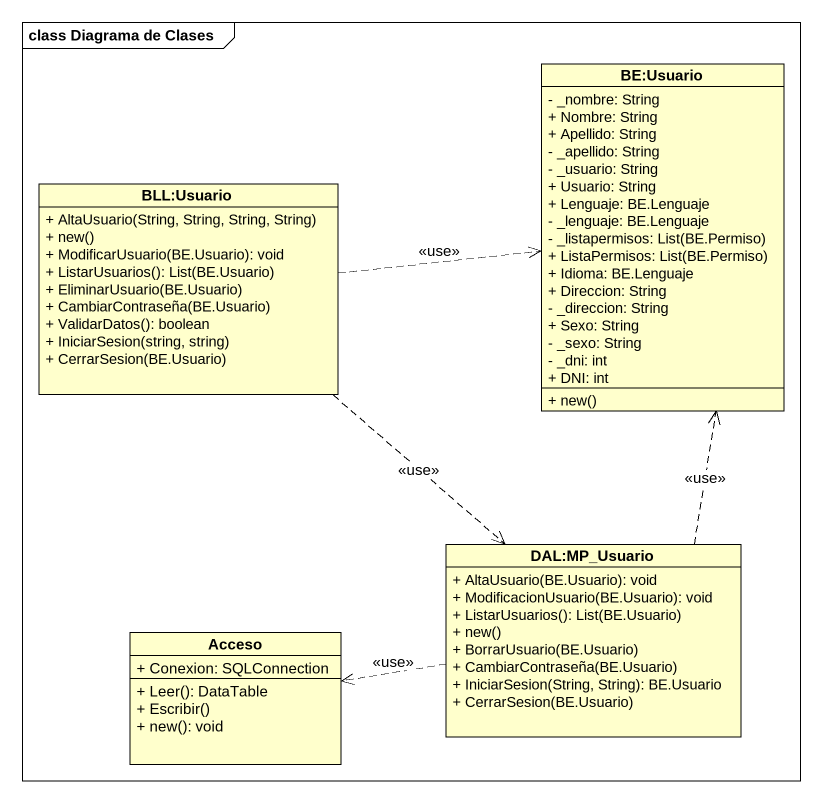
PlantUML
@startuml
mainframe class Diagrama de Clases
hide circle
hide empty members
skinparam classAttributeIconSize 0
class "BE:Usuario" as BE_Usuario {
  - _nombre: String
  + Nombre: String
  + Apellido: String
  - _apellido: String
  - _usuario: String
  + Usuario: String
  + Lenguaje: BE.Lenguaje
  - _lenguaje: BE.Lenguaje
  {field} - _listapermisos: List(BE.Permiso)
  {field} + ListaPermisos: List(BE.Permiso)
  + Idioma: BE.Lenguaje
  + Direccion: String
  - _direccion: String
  + Sexo: String
  - _sexo: String
  - _dni: int
  + DNI: int
  + new()
}
class "BLL:Usuario" as BLL_Usuario {
  + AltaUsuario(String, String, String, String)
  + new()
  + ModificarUsuario(BE.Usuario): void
  + ListarUsuarios(): List(BE.Usuario)
  + EliminarUsuario(BE.Usuario)
  + CambiarContraseña(BE.Usuario)
  + ValidarDatos(): boolean
  + IniciarSesion(string, string)
  + CerrarSesion(BE.Usuario)
}
class "DAL:MP_Usuario" as DAL_MP_Usuario {
  + AltaUsuario(BE.Usuario): void
  + ModificacionUsuario(BE.Usuario): void
  + ListarUsuarios(): List(BE.Usuario)
  + new()
  + BorrarUsuario(BE.Usuario)
  + CambiarContraseña(BE.Usuario)
  + IniciarSesion(String, String): BE.Usuario
  + CerrarSesion(BE.Usuario)
}
class Acceso {
  + Conexion: SQLConnection
  + Leer(): DataTable
  + Escribir()
  + new(): void
}
BLL_Usuario .right.> BE_Usuario : <<use>>
BLL_Usuario ..> DAL_MP_Usuario : <<use>>
DAL_MP_Usuario .up.> BE_Usuario : <<use>>
DAL_MP_Usuario .left.> Acceso : <<use>>
@enduml
